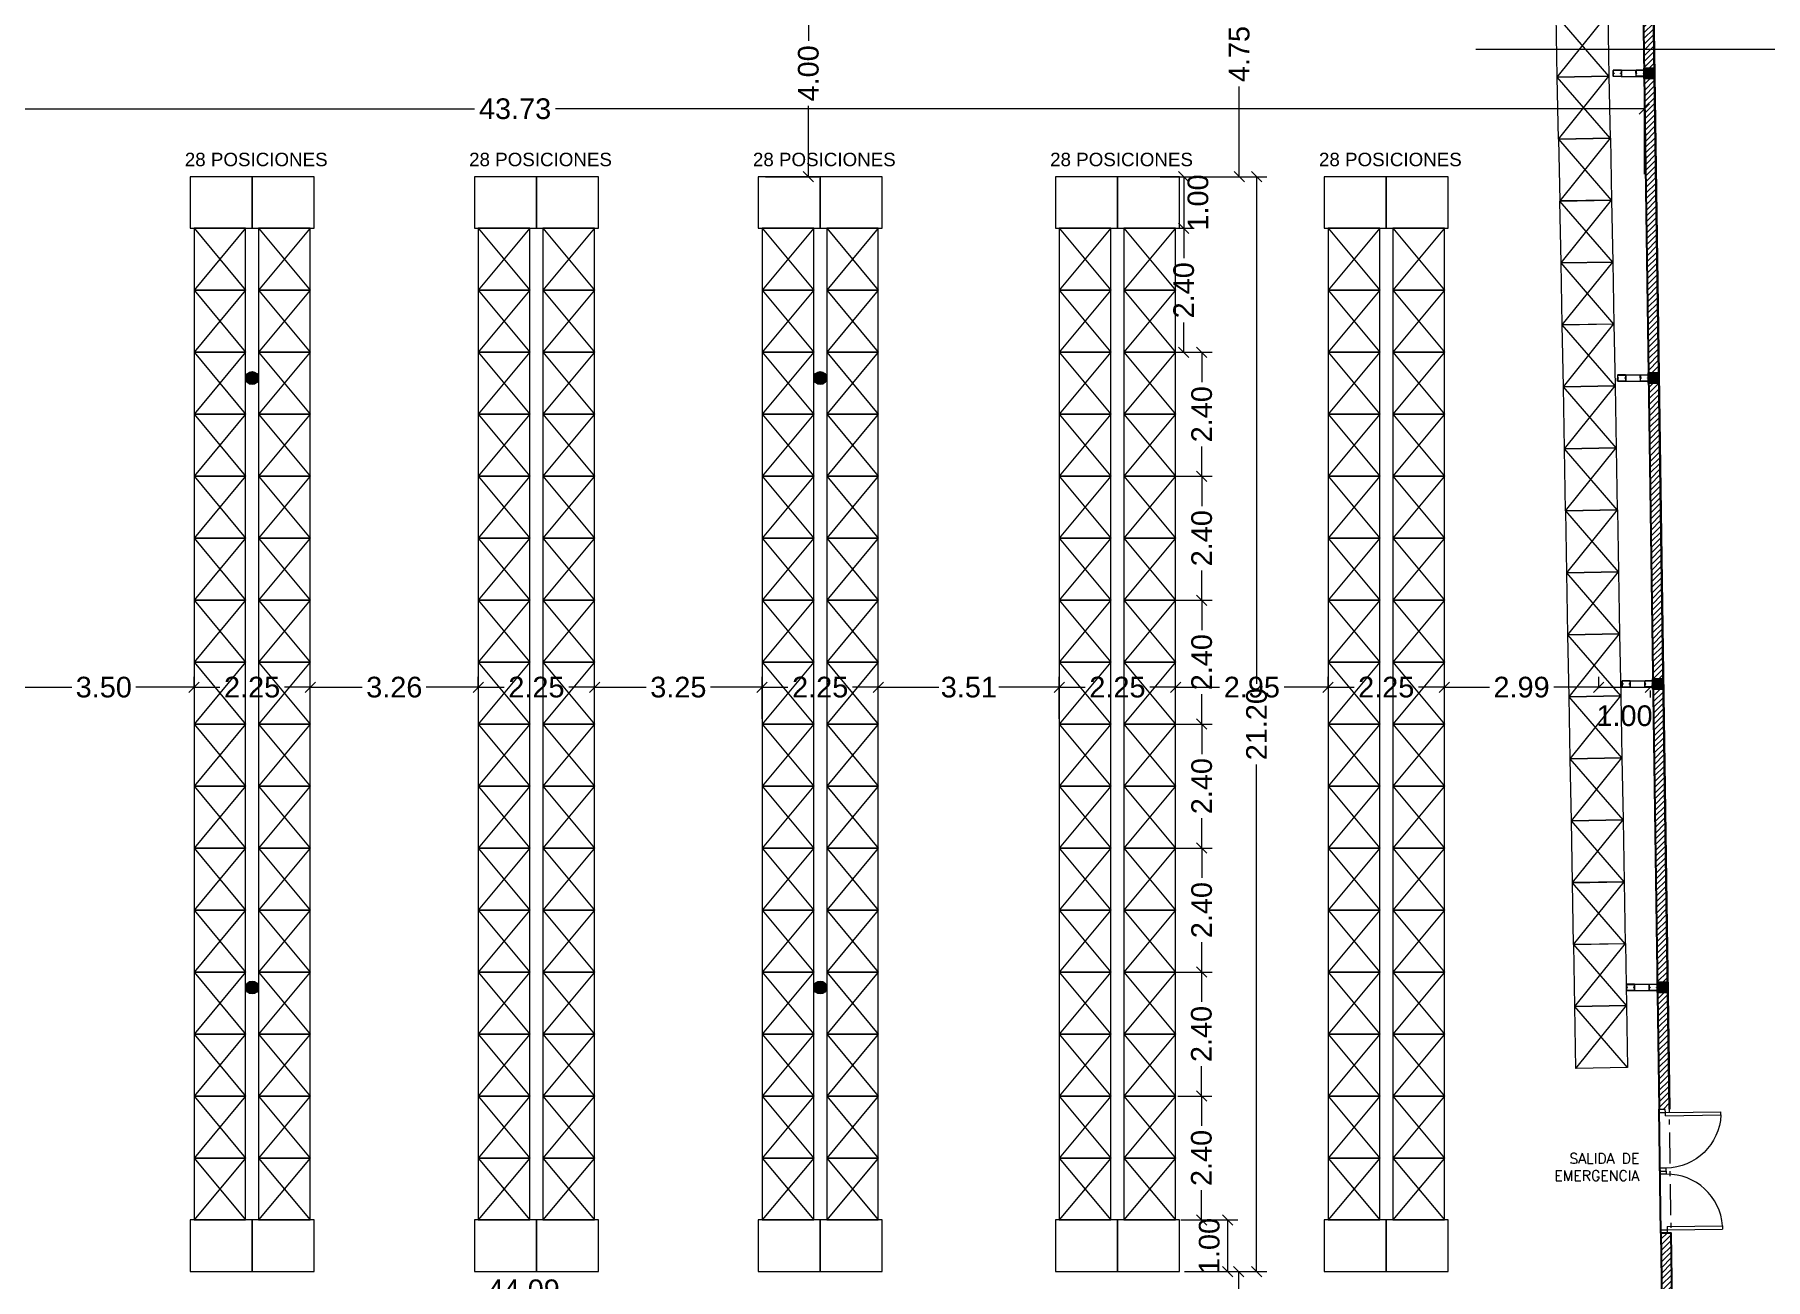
# Model space of a CAD drawing. Header units: inches. Extents: x 2 to 182, y -26 to 193.
# Drawn here: x 125.89 to 159.4, y 64.61 to 88.71 of the extents above; entities that cross this region are included whole.
import ezdxf

# ---------------------------------------------------------------- set-up
doc = ezdxf.new("R2010")
doc.units = ezdxf.units.IN
doc.header["$MEASUREMENT"] = 0
doc.linetypes.add('ACAD_ISO10W100', pattern=[18, 12, -3, 0, -3])
doc.linetypes.add('HIDDEN2', pattern=[4.7625, 3.175, -1.5875])
for name, color, linetype, lineweight in [('01 eje', 30, 'ACAD_ISO10W100', 9), ('ARQ-CARPINTERIAS', 4, 'Continuous', 9), ('Est-Acero', 4, 'Continuous', 13), ('Est-muro', 7, 'Continuous', 0), ('L COTAS', 1, 'Continuous', 9), ('L EQUIP', 6, 'Continuous', 9), ('L PROYEC', 4, 'HIDDEN2', 9), ('LAVADO MU', 10, 'Continuous', 5)]:
    doc.layers.add(name, color=color, linetype=linetype, lineweight=lineweight)
for name, color, linetype in [('01-COTAS ESTRUCTURA', 9, 'Continuous'), ('ARQ-TXTS LOCAL', 3, 'Continuous'), ('l muro', 5, 'Continuous'), ('l olumnas', 140, 'Continuous'), ('smr acero', 170, 'Continuous')]:
    doc.layers.add(name, color=color, linetype=linetype)
doc.styles.add('2mm para 1.100', font='ARIAL.TTF')
doc.styles.add('RomanS', font='romans.shx')
doc.styles.get("Standard").update_dxf_attribs({"font": 'ARIAL.TTF'})
doc.dimstyles.new('cotas 1.100', dxfattribs={"dimscale": 2, "dimtxt": 0.2, "dimasz": 0.1, "dimexe": 0.1, "dimexo": 0.05, "dimgap": 0.05, "dimtad": 0, "dimzin": 0, "dimdsep": 46, "dimtxsty": '2mm para 1.100', "dimblk": 'OBLIQUE', "dimcen": 0.09, "dimclrd": 256, "dimclre": 256, "dimclrt": 256, "dimaunit": 1, "dimadec": 3, "dimazin": 0, "dimtfac": 1, "dimtofl": 0, "dimtmove": 2, "dimatfit": 3, "dimfxl": 0, "dimtolj": 1, "dimtzin": 0, "dimlwd": -1, "dimlwe": -1, "dimarcsym": 0})

# ---------------------------------------------------------------- blocks, each defined once
blk = doc.blocks.new('terreno1')
at = {"layer": '01 eje', "ltscale": 0.05}
blk.add_line((2904.08, 736.346), (2902.361, 855.185), dxfattribs=at)
blk = doc.blocks.new('_Oblique')
at = {"color": 0, "linetype": 'ByBlock', "lineweight": -2}
blk.add_line((-0.5, -0.5), (0.5, 0.5), dxfattribs=at)
blk = doc.blocks.new('*D228')
at = {"layer": 'Defpoints', "color": 0}
for p in [(147.505, 84.964), (147.505, 82.564), (148.138, 82.564)]:
    blk.add_point(p, dxfattribs=at)
at = {"layer": 'L COTAS'}
for p, q in [((147.605, 84.964), (148.338, 84.964)), ((148.138, 84.964), (148.138, 84.386)), ((148.138, 82.564), (148.138, 83.142)), ((147.605, 82.564), (148.338, 82.564))]:
    blk.add_line(p, q, dxfattribs=at)
at = {"layer": 'L COTAS', "xscale": 0.2, "yscale": 0.2, "zscale": 0.2}
for p, rotation in [((148.138, 84.964), 90), ((148.138, 82.564), 270)]:
    blk.add_blockref('_Oblique', p, dxfattribs=dict(at, rotation=rotation))
at = {"layer": 'L COTAS', "insert": (148.138, 83.764), "char_height": 0.4, "attachment_point": 5, "rotation": 90, "style": '2mm para 1.100'}
blk.add_mtext('\\A1;2.40', dxfattribs=at)
blk = doc.blocks.new('*D229')
at = {"layer": 'Defpoints', "color": 0}
for p in [(147.853, 82.564), (147.853, 80.164), (148.486, 80.164)]:
    blk.add_point(p, dxfattribs=at)
at = {"layer": 'L COTAS'}
for p, q in [((147.953, 82.564), (148.686, 82.564)), ((148.486, 82.564), (148.486, 81.986)), ((148.486, 80.164), (148.486, 80.742)), ((147.953, 80.164), (148.686, 80.164))]:
    blk.add_line(p, q, dxfattribs=at)
at = {"layer": 'L COTAS', "xscale": 0.2, "yscale": 0.2, "zscale": 0.2}
for p, rotation in [((148.486, 82.564), 90), ((148.486, 80.164), 270)]:
    blk.add_blockref('_Oblique', p, dxfattribs=dict(at, rotation=rotation))
at = {"layer": 'L COTAS', "insert": (148.486, 81.364), "char_height": 0.4, "attachment_point": 5, "rotation": 90, "style": '2mm para 1.100'}
blk.add_mtext('\\A1;2.40', dxfattribs=at)
blk = doc.blocks.new('*D230')
at = {"layer": 'Defpoints', "color": 0}
for p in [(147.853, 80.164), (147.853, 77.764), (148.486, 77.764)]:
    blk.add_point(p, dxfattribs=at)
at = {"layer": 'L COTAS'}
for p, q in [((147.953, 80.164), (148.686, 80.164)), ((148.486, 80.164), (148.486, 79.586)), ((148.486, 77.764), (148.486, 78.342)), ((147.953, 77.764), (148.686, 77.764))]:
    blk.add_line(p, q, dxfattribs=at)
at = {"layer": 'L COTAS', "xscale": 0.2, "yscale": 0.2, "zscale": 0.2}
for p, rotation in [((148.486, 80.164), 90), ((148.486, 77.764), 270)]:
    blk.add_blockref('_Oblique', p, dxfattribs=dict(at, rotation=rotation))
at = {"layer": 'L COTAS', "insert": (148.486, 78.964), "char_height": 0.4, "attachment_point": 5, "rotation": 90, "style": '2mm para 1.100'}
blk.add_mtext('\\A1;2.40', dxfattribs=at)
blk = doc.blocks.new('*D231')
at = {"layer": 'Defpoints', "color": 0}
for p in [(147.853, 77.764), (147.853, 75.364), (148.486, 75.364)]:
    blk.add_point(p, dxfattribs=at)
at = {"layer": 'L COTAS'}
for p, q in [((147.953, 77.764), (148.686, 77.764)), ((148.486, 77.764), (148.486, 77.186)), ((148.486, 75.364), (148.486, 75.942)), ((147.953, 75.364), (148.686, 75.364))]:
    blk.add_line(p, q, dxfattribs=at)
at = {"layer": 'L COTAS', "xscale": 0.2, "yscale": 0.2, "zscale": 0.2}
for p, rotation in [((148.486, 77.764), 90), ((148.486, 75.364), 270)]:
    blk.add_blockref('_Oblique', p, dxfattribs=dict(at, rotation=rotation))
at = {"layer": 'L COTAS', "insert": (148.486, 76.564), "char_height": 0.4, "attachment_point": 5, "rotation": 90, "style": '2mm para 1.100'}
blk.add_mtext('\\A1;2.40', dxfattribs=at)
blk = doc.blocks.new('*D232')
at = {"layer": 'Defpoints', "color": 0}
for p in [(147.853, 75.364), (147.853, 72.964), (148.486, 72.964)]:
    blk.add_point(p, dxfattribs=at)
at = {"layer": 'L COTAS'}
for p, q in [((147.953, 75.364), (148.686, 75.364)), ((148.486, 75.364), (148.486, 74.786)), ((148.486, 72.964), (148.486, 73.542)), ((147.953, 72.964), (148.686, 72.964))]:
    blk.add_line(p, q, dxfattribs=at)
at = {"layer": 'L COTAS', "xscale": 0.2, "yscale": 0.2, "zscale": 0.2}
for p, rotation in [((148.486, 75.364), 90), ((148.486, 72.964), 270)]:
    blk.add_blockref('_Oblique', p, dxfattribs=dict(at, rotation=rotation))
at = {"layer": 'L COTAS', "insert": (148.486, 74.164), "char_height": 0.4, "attachment_point": 5, "rotation": 90, "style": '2mm para 1.100'}
blk.add_mtext('\\A1;2.40', dxfattribs=at)
blk = doc.blocks.new('*D233')
at = {"layer": 'Defpoints', "color": 0}
for p in [(147.853, 72.964), (147.853, 70.564), (148.486, 70.564)]:
    blk.add_point(p, dxfattribs=at)
at = {"layer": 'L COTAS'}
for p, q in [((147.953, 72.964), (148.686, 72.964)), ((148.486, 72.964), (148.486, 72.386)), ((148.486, 70.564), (148.486, 71.142)), ((147.953, 70.564), (148.686, 70.564))]:
    blk.add_line(p, q, dxfattribs=at)
at = {"layer": 'L COTAS', "xscale": 0.2, "yscale": 0.2, "zscale": 0.2}
for p, rotation in [((148.486, 72.964), 90), ((148.486, 70.564), 270)]:
    blk.add_blockref('_Oblique', p, dxfattribs=dict(at, rotation=rotation))
at = {"layer": 'L COTAS', "insert": (148.486, 71.764), "char_height": 0.4, "attachment_point": 5, "rotation": 90, "style": '2mm para 1.100'}
blk.add_mtext('\\A1;2.40', dxfattribs=at)
blk = doc.blocks.new('rack bajo')
for p, q in [((0, 1.2), (1, 0)), ((1, 1.2), (0, 0))]:
    blk.add_line(p, q)
blk.add_lwpolyline([(0, 0), (1, 0), (1, 1.2), (0, 1.2)], close=True)
blk = doc.blocks.new('*D241')
at = {"layer": 'Defpoints', "color": 0}
for p in [(139.796, 89.964), (139.936, 85.964), (140.87, 85.964)]:
    blk.add_point(p, dxfattribs=at)
at = {"layer": 'L COTAS'}
for p, q in [((139.896, 89.964), (141.07, 89.964)), ((140.87, 89.964), (140.87, 88.591)), ((140.87, 85.964), (140.87, 87.337)), ((140.036, 85.964), (141.07, 85.964))]:
    blk.add_line(p, q, dxfattribs=at)
at = {"layer": 'L COTAS', "xscale": 0.2, "yscale": 0.2, "zscale": 0.2}
for p, rotation in [((140.87, 89.964), 90), ((140.87, 85.964), 270)]:
    blk.add_blockref('_Oblique', p, dxfattribs=dict(at, rotation=rotation))
at = {"layer": 'L COTAS', "insert": (140.87, 87.964), "char_height": 0.4, "attachment_point": 5, "rotation": 90, "style": '2mm para 1.100'}
blk.add_mtext('\\A1;4.00', dxfattribs=at)
blk = doc.blocks.new('*D242')
at = {"layer": 'Defpoints', "color": 0}
for p in [(147.929, 85.964), (148.987, 64.764), (149.548, 64.764)]:
    blk.add_point(p, dxfattribs=at)
at = {"layer": 'L COTAS'}
for p, q in [((148.029, 85.964), (149.748, 85.964)), ((149.548, 85.964), (149.548, 76.142)), ((149.548, 64.764), (149.548, 74.586)), ((149.087, 64.764), (149.748, 64.764))]:
    blk.add_line(p, q, dxfattribs=at)
at = {"layer": 'L COTAS', "xscale": 0.2, "yscale": 0.2, "zscale": 0.2}
for p, rotation in [((149.548, 85.964), 90), ((149.548, 64.764), 270)]:
    blk.add_blockref('_Oblique', p, dxfattribs=dict(at, rotation=rotation))
at = {"layer": 'L COTAS', "insert": (149.548, 75.364), "char_height": 0.4, "attachment_point": 5, "rotation": 90, "style": '2mm para 1.100'}
blk.add_mtext('\\A1;21.20', dxfattribs=at)
blk = doc.blocks.new('*D243')
at = {"layer": 'Defpoints', "color": 0}
for p in [(147.505, 84.964), (147.505, 82.564), (148.138, 82.564)]:
    blk.add_point(p, dxfattribs=at)
at = {"layer": 'L COTAS'}
for p, q in [((147.605, 84.964), (148.338, 84.964)), ((148.138, 84.964), (148.138, 84.386)), ((148.138, 82.564), (148.138, 83.142)), ((147.605, 82.564), (148.338, 82.564))]:
    blk.add_line(p, q, dxfattribs=at)
at = {"layer": 'L COTAS', "xscale": 0.2, "yscale": 0.2, "zscale": 0.2}
for p, rotation in [((148.138, 84.964), 90), ((148.138, 82.564), 270)]:
    blk.add_blockref('_Oblique', p, dxfattribs=dict(at, rotation=rotation))
at = {"layer": 'L COTAS', "insert": (148.138, 83.764), "char_height": 0.4, "attachment_point": 5, "rotation": 90, "style": '2mm para 1.100'}
blk.add_mtext('\\A1;2.40', dxfattribs=at)
blk = doc.blocks.new('*D244')
at = {"layer": 'Defpoints', "color": 0}
for p in [(147.853, 82.564), (147.853, 80.164), (148.486, 80.164)]:
    blk.add_point(p, dxfattribs=at)
at = {"layer": 'L COTAS'}
for p, q in [((147.953, 82.564), (148.686, 82.564)), ((148.486, 82.564), (148.486, 81.986)), ((148.486, 80.164), (148.486, 80.742)), ((147.953, 80.164), (148.686, 80.164))]:
    blk.add_line(p, q, dxfattribs=at)
at = {"layer": 'L COTAS', "xscale": 0.2, "yscale": 0.2, "zscale": 0.2}
for p, rotation in [((148.486, 82.564), 90), ((148.486, 80.164), 270)]:
    blk.add_blockref('_Oblique', p, dxfattribs=dict(at, rotation=rotation))
at = {"layer": 'L COTAS', "insert": (148.486, 81.364), "char_height": 0.4, "attachment_point": 5, "rotation": 90, "style": '2mm para 1.100'}
blk.add_mtext('\\A1;2.40', dxfattribs=at)
blk = doc.blocks.new('*D245')
at = {"layer": 'Defpoints', "color": 0}
for p in [(147.853, 80.164), (147.853, 77.764), (148.486, 77.764)]:
    blk.add_point(p, dxfattribs=at)
at = {"layer": 'L COTAS'}
for p, q in [((147.953, 80.164), (148.686, 80.164)), ((148.486, 80.164), (148.486, 79.586)), ((148.486, 77.764), (148.486, 78.342)), ((147.953, 77.764), (148.686, 77.764))]:
    blk.add_line(p, q, dxfattribs=at)
at = {"layer": 'L COTAS', "xscale": 0.2, "yscale": 0.2, "zscale": 0.2}
for p, rotation in [((148.486, 80.164), 90), ((148.486, 77.764), 270)]:
    blk.add_blockref('_Oblique', p, dxfattribs=dict(at, rotation=rotation))
at = {"layer": 'L COTAS', "insert": (148.486, 78.964), "char_height": 0.4, "attachment_point": 5, "rotation": 90, "style": '2mm para 1.100'}
blk.add_mtext('\\A1;2.40', dxfattribs=at)
blk = doc.blocks.new('*D246')
at = {"layer": 'Defpoints', "color": 0}
for p in [(147.853, 77.764), (147.853, 75.364), (148.486, 75.364)]:
    blk.add_point(p, dxfattribs=at)
at = {"layer": 'L COTAS'}
for p, q in [((147.953, 77.764), (148.686, 77.764)), ((148.486, 77.764), (148.486, 77.186)), ((148.486, 75.364), (148.486, 75.942)), ((147.953, 75.364), (148.686, 75.364))]:
    blk.add_line(p, q, dxfattribs=at)
at = {"layer": 'L COTAS', "xscale": 0.2, "yscale": 0.2, "zscale": 0.2}
for p, rotation in [((148.486, 77.764), 90), ((148.486, 75.364), 270)]:
    blk.add_blockref('_Oblique', p, dxfattribs=dict(at, rotation=rotation))
at = {"layer": 'L COTAS', "insert": (148.486, 76.564), "char_height": 0.4, "attachment_point": 5, "rotation": 90, "style": '2mm para 1.100'}
blk.add_mtext('\\A1;2.40', dxfattribs=at)
blk = doc.blocks.new('*D247')
at = {"layer": 'Defpoints', "color": 0}
for p in [(147.853, 75.364), (147.853, 72.964), (148.486, 72.964)]:
    blk.add_point(p, dxfattribs=at)
at = {"layer": 'L COTAS'}
for p, q in [((147.953, 75.364), (148.686, 75.364)), ((148.486, 75.364), (148.486, 74.786)), ((148.486, 72.964), (148.486, 73.542)), ((147.953, 72.964), (148.686, 72.964))]:
    blk.add_line(p, q, dxfattribs=at)
at = {"layer": 'L COTAS', "xscale": 0.2, "yscale": 0.2, "zscale": 0.2}
for p, rotation in [((148.486, 75.364), 90), ((148.486, 72.964), 270)]:
    blk.add_blockref('_Oblique', p, dxfattribs=dict(at, rotation=rotation))
at = {"layer": 'L COTAS', "insert": (148.486, 74.164), "char_height": 0.4, "attachment_point": 5, "rotation": 90, "style": '2mm para 1.100'}
blk.add_mtext('\\A1;2.40', dxfattribs=at)
blk = doc.blocks.new('*D248')
at = {"layer": 'Defpoints', "color": 0}
for p in [(147.853, 72.964), (147.853, 70.564), (148.486, 70.564)]:
    blk.add_point(p, dxfattribs=at)
at = {"layer": 'L COTAS'}
for p, q in [((147.953, 72.964), (148.686, 72.964)), ((148.486, 72.964), (148.486, 72.386)), ((148.486, 70.564), (148.486, 71.142)), ((147.953, 70.564), (148.686, 70.564))]:
    blk.add_line(p, q, dxfattribs=at)
at = {"layer": 'L COTAS', "xscale": 0.2, "yscale": 0.2, "zscale": 0.2}
for p, rotation in [((148.486, 72.964), 90), ((148.486, 70.564), 270)]:
    blk.add_blockref('_Oblique', p, dxfattribs=dict(at, rotation=rotation))
at = {"layer": 'L COTAS', "insert": (148.486, 71.764), "char_height": 0.4, "attachment_point": 5, "rotation": 90, "style": '2mm para 1.100'}
blk.add_mtext('\\A1;2.40', dxfattribs=at)
blk = doc.blocks.new('*D251')
at = {"layer": 'Defpoints', "color": 0}
for p in [(147.58, 85.964), (147.58, 84.964), (148.138, 84.964)]:
    blk.add_point(p, dxfattribs=at)
at = {"layer": 'L COTAS'}
for p, q in [((147.68, 85.964), (148.338, 85.964)), ((148.138, 85.964), (148.138, 84.964)), ((147.68, 84.964), (148.338, 84.964))]:
    blk.add_line(p, q, dxfattribs=at)
at = {"layer": 'L COTAS', "xscale": 0.2, "yscale": 0.2, "zscale": 0.2}
for p, rotation in [((148.138, 85.964), 90), ((148.138, 84.964), 270)]:
    blk.add_blockref('_Oblique', p, dxfattribs=dict(at, rotation=rotation))
at = {"layer": 'L COTAS', "insert": (148.414, 85.464), "char_height": 0.4, "attachment_point": 5, "rotation": 90, "style": '2mm para 1.100'}
blk.add_mtext('\\A1;1.00', dxfattribs=at)
blk = doc.blocks.new('*D252')
at = {"layer": 'Defpoints', "color": 0}
for p in [(147.924, 68.164), (147.978, 65.764), (148.482, 65.764)]:
    blk.add_point(p, dxfattribs=at)
at = {"layer": 'L COTAS'}
for p, q in [((148.024, 68.164), (148.682, 68.164)), ((148.482, 68.164), (148.482, 67.588)), ((148.482, 65.764), (148.482, 66.343)), ((148.078, 65.764), (148.682, 65.764))]:
    blk.add_line(p, q, dxfattribs=at)
at = {"layer": 'L COTAS', "xscale": 0.2, "yscale": 0.2, "zscale": 0.2}
for p, rotation in [((148.482, 68.164), 90), ((148.482, 65.764), 270)]:
    blk.add_blockref('_Oblique', p, dxfattribs=dict(at, rotation=rotation))
at = {"layer": 'L COTAS', "insert": (148.48, 66.965), "char_height": 0.4, "attachment_point": 5, "rotation": 90, "style": '2mm para 1.100'}
blk.add_mtext('\\A1;2.40', dxfattribs=at)
blk = doc.blocks.new('*D258')
at = {"layer": 'Defpoints', "color": 0}
for p in [(157.057, 87.277), (113.323, 85.914), (157.057, 85.914)]:
    blk.add_point(p, dxfattribs=at)
at = {"layer": 'L COTAS'}
for p, q in [((113.323, 86.014), (113.323, 87.477)), ((157.057, 86.014), (157.057, 87.477)), ((113.323, 87.277), (134.407, 87.277)), ((157.057, 87.277), (135.973, 87.277))]:
    blk.add_line(p, q, dxfattribs=at)
at = {"layer": 'L COTAS', "xscale": 0.2, "yscale": 0.2, "zscale": 0.2, "rotation": 180}
blk.add_blockref('_Oblique', (113.323, 87.277), dxfattribs=at)
at = {"layer": 'L COTAS', "xscale": 0.2, "yscale": 0.2, "zscale": 0.2}
blk.add_blockref('_Oblique', (157.057, 87.277), dxfattribs=at)
at = {"layer": 'L COTAS', "insert": (135.19, 87.277), "char_height": 0.4, "attachment_point": 5, "style": '2mm para 1.100'}
blk.add_mtext('\\A1;43.73', dxfattribs=at)
blk = doc.blocks.new('*D267')
at = {"layer": 'Defpoints', "color": 0}
for p in [(113.323, 87.862), (157.057, 87.277), (157.057, 85.914)]:
    blk.add_point(p, dxfattribs=at)
at = {"layer": 'L COTAS'}
for p, q in [((113.323, 87.762), (113.323, 87.077)), ((157.057, 86.014), (157.057, 87.477)), ((113.323, 87.277), (134.407, 87.277)), ((157.057, 87.277), (135.973, 87.277))]:
    blk.add_line(p, q, dxfattribs=at)
at = {"layer": 'L COTAS', "xscale": 0.2, "yscale": 0.2, "zscale": 0.2, "rotation": 180}
blk.add_blockref('_Oblique', (113.323, 87.277), dxfattribs=at)
at = {"layer": 'L COTAS', "xscale": 0.2, "yscale": 0.2, "zscale": 0.2}
blk.add_blockref('_Oblique', (157.057, 87.277), dxfattribs=at)
at = {"layer": 'L COTAS', "insert": (135.19, 87.277), "char_height": 0.4, "attachment_point": 5, "style": '2mm para 1.100'}
blk.add_mtext('\\A1;43.73', dxfattribs=at)
blk = doc.blocks.new('*D269')
at = {"layer": 'Defpoints', "color": 0}
for p in [(148.053, 65.764), (148.053, 64.764), (148.987, 64.764)]:
    blk.add_point(p, dxfattribs=at)
at = {"layer": 'L COTAS'}
for p, q in [((148.153, 65.764), (149.187, 65.764)), ((148.987, 65.764), (148.987, 64.764)), ((148.153, 64.764), (149.187, 64.764))]:
    blk.add_line(p, q, dxfattribs=at)
at = {"layer": 'L COTAS', "xscale": 0.2, "yscale": 0.2, "zscale": 0.2}
for p, rotation in [((148.987, 65.764), 90), ((148.987, 64.764), 270)]:
    blk.add_blockref('_Oblique', p, dxfattribs=dict(at, rotation=rotation))
at = {"layer": 'L COTAS', "insert": (148.632, 65.26), "char_height": 0.4, "attachment_point": 5, "rotation": 90, "style": '2mm para 1.100'}
blk.add_mtext('\\A1;1.00', dxfattribs=at)
blk = doc.blocks.new('*D286')
at = {"layer": 'Defpoints', "color": 0}
for p in [(157.401, 64.41), (113.313, 63.796), (157.401, 63.796)]:
    blk.add_point(p, dxfattribs=at)
at = {"layer": 'L COTAS'}
for p, q in [((113.313, 63.896), (113.313, 64.61)), ((113.313, 64.41), (134.573, 64.41)), ((157.401, 64.41), (136.14, 64.41)), ((157.401, 63.896), (157.401, 64.61))]:
    blk.add_line(p, q, dxfattribs=at)
at = {"layer": 'L COTAS', "xscale": 0.2, "yscale": 0.2, "zscale": 0.2, "rotation": 180}
blk.add_blockref('_Oblique', (113.313, 64.41), dxfattribs=at)
at = {"layer": 'L COTAS', "xscale": 0.2, "yscale": 0.2, "zscale": 0.2}
blk.add_blockref('_Oblique', (157.401, 64.41), dxfattribs=at)
at = {"layer": 'L COTAS', "insert": (135.357, 64.41), "char_height": 0.4, "attachment_point": 5, "style": '2mm para 1.100'}
blk.add_mtext('\\A1;44.09', dxfattribs=at)
blk = doc.blocks.new('SE-PM01$0$P3')
for p, q in [((7, 19.56), (6.1, 19.56)), ((6.1, 19.509), (6.1, 19.56)), ((7, 19.509), (7, 19.56))]:
    blk.add_line(p, q)
at = {"ltscale": 200}
blk.add_line((7, 19.509), (6.1, 19.509), dxfattribs=at)
for points in [[(7.1, 19.61), (7.1, 19.56), (7, 19.56), (7, 19.61)], [(7.1, 18.66), (7.1, 18.61), (7, 18.61), (7, 18.66)]]:
    blk.add_lwpolyline(points, close=True, dxfattribs=at)
blk.add_arc((7, 19.56), 0.9, 183.2763, 270, dxfattribs=at)
blk = doc.blocks.new('rack')
at = {"linetype": 'ByBlock', "ltscale": 0.01}
for p, q in [((0, 1.2), (1, 0)), ((1, 1.2), (0, 0))]:
    blk.add_line(p, q, dxfattribs=at)
blk.add_lwpolyline([(0, 0), (1, 0), (1, 1.2), (0, 1.2)], close=True, dxfattribs=at)
blk = doc.blocks.new('02')
at = {"layer": 'L EQUIP'}
for points in [[(3379.339, 790.694), (3379.339, 789.694), (3380.539, 789.694), (3380.539, 790.694), (3379.339, 790.694)], [(3380.539, 790.694), (3380.539, 789.694), (3381.739, 789.694), (3381.739, 790.694), (3380.539, 790.694)], [(3379.339, 770.494), (3379.339, 769.494), (3380.539, 769.494), (3380.539, 770.494), (3379.339, 770.494)], [(3380.539, 770.494), (3380.539, 769.494), (3381.739, 769.494), (3381.739, 770.494), (3380.539, 770.494)]]:
    blk.add_lwpolyline(points, dxfattribs=at)
at = {"layer": 'L EQUIP', "linetype": 'ByBlock', "ltscale": 0.01}
for p in [(3379.414, 788.494), (3379.414, 788.494), (3380.664, 788.494), (3379.414, 787.294), (3379.414, 787.294), (3380.664, 787.294), (3380.664, 787.294), (3379.414, 786.094), (3379.414, 786.094), (3380.664, 786.094), (3380.664, 786.094), (3379.414, 784.894), (3379.414, 784.894), (3380.664, 784.894), (3380.664, 784.894), (3379.414, 783.694), (3379.414, 783.694), (3380.664, 783.694), (3380.664, 783.694), (3379.414, 782.494), (3379.414, 782.494), (3380.664, 782.494), (3380.664, 782.494), (3379.414, 781.294), (3379.414, 781.294), (3380.664, 781.294), (3380.664, 781.294), (3379.414, 780.094), (3379.414, 780.094), (3380.664, 780.094), (3380.664, 780.094), (3379.414, 778.894), (3379.414, 778.894), (3380.664, 778.894), (3380.664, 778.894), (3379.414, 777.694), (3379.414, 777.694), (3380.664, 777.694), (3380.664, 777.694), (3379.414, 776.494), (3379.414, 776.494), (3380.664, 776.494), (3380.664, 776.494), (3379.414, 775.294), (3379.414, 775.294), (3380.664, 775.294), (3380.664, 775.294), (3379.414, 774.094), (3379.414, 774.094), (3380.664, 774.094), (3380.664, 774.094), (3379.414, 772.894), (3379.414, 772.894), (3380.664, 772.894), (3380.664, 772.894), (3379.414, 771.694), (3379.414, 771.694), (3380.664, 771.694), (3380.664, 771.694), (3379.414, 770.494), (3379.414, 770.494), (3380.664, 770.494), (3380.664, 770.494)]:
    blk.add_blockref('rack', p, dxfattribs=at)
at = {"layer": 'L EQUIP', "linetype": 'ByBlock', "ltscale": 0.01, "insert": (3379.236, 791.157), "char_height": 0.26, "width": 4.44912, "attachment_point": 1}
blk.add_mtext('28 POSICIONES', dxfattribs=at)
blk = doc.blocks.new('*D330')
at = {"layer": 'Defpoints', "color": 0}
for p in [(147.924, 70.564), (147.978, 68.164), (148.482, 68.164)]:
    blk.add_point(p, dxfattribs=at)
at = {"layer": 'L COTAS'}
for p, q in [((148.024, 70.564), (148.682, 70.564)), ((148.482, 70.564), (148.482, 69.988)), ((148.482, 68.164), (148.482, 68.743)), ((148.078, 68.164), (148.682, 68.164))]:
    blk.add_line(p, q, dxfattribs=at)
at = {"layer": 'L COTAS', "xscale": 0.2, "yscale": 0.2, "zscale": 0.2}
for p, rotation in [((148.482, 70.564), 90), ((148.482, 68.164), 270)]:
    blk.add_blockref('_Oblique', p, dxfattribs=dict(at, rotation=rotation))
at = {"layer": 'L COTAS', "insert": (148.48, 69.365), "char_height": 0.4, "attachment_point": 5, "rotation": 90, "style": '2mm para 1.100'}
blk.add_mtext('\\A1;2.40', dxfattribs=at)
blk = doc.blocks.new('*D446')
at = {"layer": 'Defpoints', "color": 0}
for p in [(149.2, 90.712), (149.212, 90.712), (149.2, 85.964)]:
    blk.add_point(p, dxfattribs=at)
at = {"layer": 'L COTAS'}
for p, q in [((149.212, 90.712), (149.212, 88.967)), ((149.3, 90.712), (149.412, 90.712)), ((149.212, 85.964), (149.212, 87.709)), ((149.3, 85.964), (149.412, 85.964))]:
    blk.add_line(p, q, dxfattribs=at)
at = {"layer": 'L COTAS', "xscale": 0.2, "yscale": 0.2, "zscale": 0.2}
for p, rotation in [((149.212, 90.712), 90), ((149.212, 85.964), 270)]:
    blk.add_blockref('_Oblique', p, dxfattribs=dict(at, rotation=rotation))
at = {"layer": 'L COTAS', "insert": (149.212, 88.338), "char_height": 0.4, "attachment_point": 5, "rotation": 90, "style": '2mm para 1.100'}
blk.add_mtext('\\A1;4.75', dxfattribs=at)
blk = doc.blocks.new('*D331')
at = {"layer": 'Defpoints', "color": 0}
for p in [(149.2, 64.764), (149.2, 61.014), (149.2, 61.014)]:
    blk.add_point(p, dxfattribs=at)
at = {"layer": 'L COTAS'}
for p, q in [((149.2, 64.764), (149.2, 63.51)), ((149.3, 64.764), (149.4, 64.764)), ((149.2, 61.014), (149.2, 62.268)), ((149.1, 61.014), (149, 61.014))]:
    blk.add_line(p, q, dxfattribs=at)
at = {"layer": 'L COTAS', "xscale": 0.2, "yscale": 0.2, "zscale": 0.2}
for p, rotation in [((149.2, 64.764), 90), ((149.2, 61.014), 270)]:
    blk.add_blockref('_Oblique', p, dxfattribs=dict(at, rotation=rotation))
at = {"layer": 'L COTAS', "insert": (149.2, 62.889), "char_height": 0.4, "attachment_point": 5, "rotation": 90, "style": '2mm para 1.100'}
blk.add_mtext('\\A1;3.75', dxfattribs=at)
blk = doc.blocks.new('*D448')
at = {"layer": 'Defpoints', "color": 0}
for p in [(125.478, 76.079), (128.973, 76.079), (128.973, 75.964)]:
    blk.add_point(p, dxfattribs=at)
at = {"layer": 'L COTAS'}
for p, q in [((125.478, 76.179), (125.478, 76.279)), ((125.478, 76.079), (126.607, 76.079)), ((128.973, 76.079), (127.845, 76.079)), ((128.973, 76.064), (128.973, 76.279))]:
    blk.add_line(p, q, dxfattribs=at)
at = {"layer": 'L COTAS', "xscale": 0.2, "yscale": 0.2, "zscale": 0.2, "rotation": 180}
blk.add_blockref('_Oblique', (125.478, 76.079), dxfattribs=at)
at = {"layer": 'L COTAS', "xscale": 0.2, "yscale": 0.2, "zscale": 0.2}
blk.add_blockref('_Oblique', (128.973, 76.079), dxfattribs=at)
at = {"layer": 'L COTAS', "insert": (127.226, 76.079), "char_height": 0.4, "attachment_point": 5, "style": '2mm para 1.100'}
blk.add_mtext('\\A1;3.50', dxfattribs=at)
blk = doc.blocks.new('*D449')
at = {"layer": 'Defpoints', "color": 0}
for p in [(131.223, 76.079), (128.973, 75.964), (131.223, 75.964)]:
    blk.add_point(p, dxfattribs=at)
at = {"layer": 'L COTAS'}
for p, q in [((128.973, 76.064), (128.973, 76.279)), ((128.973, 76.079), (129.474, 76.079)), ((131.223, 76.079), (130.723, 76.079)), ((131.223, 76.064), (131.223, 76.279))]:
    blk.add_line(p, q, dxfattribs=at)
at = {"layer": 'L COTAS', "xscale": 0.2, "yscale": 0.2, "zscale": 0.2, "rotation": 180}
blk.add_blockref('_Oblique', (128.973, 76.079), dxfattribs=at)
at = {"layer": 'L COTAS', "xscale": 0.2, "yscale": 0.2, "zscale": 0.2}
blk.add_blockref('_Oblique', (131.223, 76.079), dxfattribs=at)
at = {"layer": 'L COTAS', "insert": (130.098, 76.079), "char_height": 0.4, "attachment_point": 5, "style": '2mm para 1.100'}
blk.add_mtext('\\A1;2.25', dxfattribs=at)
blk = doc.blocks.new('*D450')
at = {"layer": 'Defpoints', "color": 0}
for p in [(134.478, 76.079), (131.223, 75.964), (134.478, 75.964)]:
    blk.add_point(p, dxfattribs=at)
at = {"layer": 'L COTAS'}
for p, q in [((131.223, 76.064), (131.223, 76.279)), ((131.223, 76.079), (132.232, 76.079)), ((134.478, 76.079), (133.47, 76.079)), ((134.478, 76.064), (134.478, 76.279))]:
    blk.add_line(p, q, dxfattribs=at)
at = {"layer": 'L COTAS', "xscale": 0.2, "yscale": 0.2, "zscale": 0.2, "rotation": 180}
blk.add_blockref('_Oblique', (131.223, 76.079), dxfattribs=at)
at = {"layer": 'L COTAS', "xscale": 0.2, "yscale": 0.2, "zscale": 0.2}
blk.add_blockref('_Oblique', (134.478, 76.079), dxfattribs=at)
at = {"layer": 'L COTAS', "insert": (132.851, 76.079), "char_height": 0.4, "attachment_point": 5, "style": '2mm para 1.100'}
blk.add_mtext('\\A1;3.26', dxfattribs=at)
blk = doc.blocks.new('*D451')
at = {"layer": 'Defpoints', "color": 0}
for p in [(136.728, 76.079), (134.478, 75.964), (136.728, 75.964)]:
    blk.add_point(p, dxfattribs=at)
at = {"layer": 'L COTAS'}
for p, q in [((134.478, 76.064), (134.478, 76.279)), ((134.478, 76.079), (134.979, 76.079)), ((136.728, 76.079), (136.228, 76.079)), ((136.728, 76.064), (136.728, 76.279))]:
    blk.add_line(p, q, dxfattribs=at)
at = {"layer": 'L COTAS', "xscale": 0.2, "yscale": 0.2, "zscale": 0.2, "rotation": 180}
blk.add_blockref('_Oblique', (134.478, 76.079), dxfattribs=at)
at = {"layer": 'L COTAS', "xscale": 0.2, "yscale": 0.2, "zscale": 0.2}
blk.add_blockref('_Oblique', (136.728, 76.079), dxfattribs=at)
at = {"layer": 'L COTAS', "insert": (135.603, 76.079), "char_height": 0.4, "attachment_point": 5, "style": '2mm para 1.100'}
blk.add_mtext('\\A1;2.25', dxfattribs=at)
blk = doc.blocks.new('*D452')
at = {"layer": 'Defpoints', "color": 0}
for p in [(139.973, 76.079), (136.728, 75.964), (139.973, 75.364)]:
    blk.add_point(p, dxfattribs=at)
at = {"layer": 'L COTAS'}
for p, q in [((136.728, 76.064), (136.728, 76.279)), ((136.728, 76.079), (137.73, 76.079)), ((139.973, 76.079), (138.972, 76.079)), ((139.973, 75.464), (139.973, 76.279))]:
    blk.add_line(p, q, dxfattribs=at)
at = {"layer": 'L COTAS', "xscale": 0.2, "yscale": 0.2, "zscale": 0.2, "rotation": 180}
blk.add_blockref('_Oblique', (136.728, 76.079), dxfattribs=at)
at = {"layer": 'L COTAS', "xscale": 0.2, "yscale": 0.2, "zscale": 0.2}
blk.add_blockref('_Oblique', (139.973, 76.079), dxfattribs=at)
at = {"layer": 'L COTAS', "insert": (138.351, 76.079), "char_height": 0.4, "attachment_point": 5, "style": '2mm para 1.100'}
blk.add_mtext('\\A1;3.25', dxfattribs=at)
blk = doc.blocks.new('*D453')
at = {"layer": 'Defpoints', "color": 0}
for p in [(142.223, 76.079), (139.973, 75.364), (142.223, 75.364)]:
    blk.add_point(p, dxfattribs=at)
at = {"layer": 'L COTAS'}
for p, q in [((139.973, 75.464), (139.973, 76.279)), ((139.973, 76.079), (140.474, 76.079)), ((142.223, 76.079), (141.723, 76.079)), ((142.223, 75.464), (142.223, 76.279))]:
    blk.add_line(p, q, dxfattribs=at)
at = {"layer": 'L COTAS', "xscale": 0.2, "yscale": 0.2, "zscale": 0.2, "rotation": 180}
blk.add_blockref('_Oblique', (139.973, 76.079), dxfattribs=at)
at = {"layer": 'L COTAS', "xscale": 0.2, "yscale": 0.2, "zscale": 0.2}
blk.add_blockref('_Oblique', (142.223, 76.079), dxfattribs=at)
at = {"layer": 'L COTAS', "insert": (141.098, 76.079), "char_height": 0.4, "attachment_point": 5, "style": '2mm para 1.100'}
blk.add_mtext('\\A1;2.25', dxfattribs=at)
blk = doc.blocks.new('*D454')
at = {"layer": 'Defpoints', "color": 0}
for p in [(145.728, 76.079), (142.223, 75.364), (145.728, 75.364)]:
    blk.add_point(p, dxfattribs=at)
at = {"layer": 'L COTAS'}
for p, q in [((142.223, 75.464), (142.223, 76.279)), ((142.223, 76.079), (143.395, 76.079)), ((145.728, 76.079), (144.557, 76.079)), ((145.728, 75.464), (145.728, 76.279))]:
    blk.add_line(p, q, dxfattribs=at)
at = {"layer": 'L COTAS', "xscale": 0.2, "yscale": 0.2, "zscale": 0.2, "rotation": 180}
blk.add_blockref('_Oblique', (142.223, 76.079), dxfattribs=at)
at = {"layer": 'L COTAS', "xscale": 0.2, "yscale": 0.2, "zscale": 0.2}
blk.add_blockref('_Oblique', (145.728, 76.079), dxfattribs=at)
at = {"layer": 'L COTAS', "insert": (143.976, 76.079), "char_height": 0.4, "attachment_point": 5, "style": '2mm para 1.100'}
blk.add_mtext('\\A1;3.51', dxfattribs=at)
blk = doc.blocks.new('*D455')
at = {"layer": 'Defpoints', "color": 0}
for p in [(147.978, 76.079), (147.978, 75.964), (145.728, 75.364)]:
    blk.add_point(p, dxfattribs=at)
at = {"layer": 'L COTAS'}
for p, q in [((145.728, 75.464), (145.728, 76.279)), ((145.728, 76.079), (146.229, 76.079)), ((147.978, 76.079), (147.478, 76.079)), ((147.978, 76.064), (147.978, 76.279))]:
    blk.add_line(p, q, dxfattribs=at)
at = {"layer": 'L COTAS', "xscale": 0.2, "yscale": 0.2, "zscale": 0.2, "rotation": 180}
blk.add_blockref('_Oblique', (145.728, 76.079), dxfattribs=at)
at = {"layer": 'L COTAS', "xscale": 0.2, "yscale": 0.2, "zscale": 0.2}
blk.add_blockref('_Oblique', (147.978, 76.079), dxfattribs=at)
at = {"layer": 'L COTAS', "insert": (146.853, 76.079), "char_height": 0.4, "attachment_point": 5, "style": '2mm para 1.100'}
blk.add_mtext('\\A1;2.25', dxfattribs=at)
blk = doc.blocks.new('*D456')
at = {"layer": 'Defpoints', "color": 0}
for p in [(150.933, 76.079), (147.978, 75.964), (150.933, 75.964)]:
    blk.add_point(p, dxfattribs=at)
at = {"layer": 'L COTAS'}
for p, q in [((147.978, 76.064), (147.978, 76.279)), ((147.978, 76.079), (148.831, 76.079)), ((150.933, 76.079), (150.08, 76.079)), ((150.933, 76.064), (150.933, 76.279))]:
    blk.add_line(p, q, dxfattribs=at)
at = {"layer": 'L COTAS', "xscale": 0.2, "yscale": 0.2, "zscale": 0.2, "rotation": 180}
blk.add_blockref('_Oblique', (147.978, 76.079), dxfattribs=at)
at = {"layer": 'L COTAS', "xscale": 0.2, "yscale": 0.2, "zscale": 0.2}
blk.add_blockref('_Oblique', (150.933, 76.079), dxfattribs=at)
at = {"layer": 'L COTAS', "insert": (149.456, 76.079), "char_height": 0.4, "attachment_point": 5, "style": '2mm para 1.100'}
blk.add_mtext('\\A1;2.95', dxfattribs=at)
blk = doc.blocks.new('*D457')
at = {"layer": 'Defpoints', "color": 0}
for p in [(153.183, 76.079), (150.933, 75.964), (153.183, 75.964)]:
    blk.add_point(p, dxfattribs=at)
at = {"layer": 'L COTAS'}
for p, q in [((150.933, 76.064), (150.933, 76.279)), ((150.933, 76.079), (151.434, 76.079)), ((153.183, 76.079), (152.682, 76.079)), ((153.183, 76.064), (153.183, 76.279))]:
    blk.add_line(p, q, dxfattribs=at)
at = {"layer": 'L COTAS', "xscale": 0.2, "yscale": 0.2, "zscale": 0.2, "rotation": 180}
blk.add_blockref('_Oblique', (150.933, 76.079), dxfattribs=at)
at = {"layer": 'L COTAS', "xscale": 0.2, "yscale": 0.2, "zscale": 0.2}
blk.add_blockref('_Oblique', (153.183, 76.079), dxfattribs=at)
at = {"layer": 'L COTAS', "insert": (152.058, 76.079), "char_height": 0.4, "attachment_point": 5, "style": '2mm para 1.100'}
blk.add_mtext('\\A1;2.25', dxfattribs=at)
blk = doc.blocks.new('*D458')
at = {"layer": 'Defpoints', "color": 0}
for p in [(156.173, 76.079), (153.183, 75.964), (156.173, 75.964)]:
    blk.add_point(p, dxfattribs=at)
at = {"layer": 'L COTAS'}
for p, q in [((153.183, 76.064), (153.183, 76.279)), ((153.183, 76.079), (154.055, 76.079)), ((156.173, 76.079), (155.302, 76.079)), ((156.173, 76.064), (156.173, 76.279))]:
    blk.add_line(p, q, dxfattribs=at)
at = {"layer": 'L COTAS', "xscale": 0.2, "yscale": 0.2, "zscale": 0.2, "rotation": 180}
blk.add_blockref('_Oblique', (153.183, 76.079), dxfattribs=at)
at = {"layer": 'L COTAS', "xscale": 0.2, "yscale": 0.2, "zscale": 0.2}
blk.add_blockref('_Oblique', (156.173, 76.079), dxfattribs=at)
at = {"layer": 'L COTAS', "insert": (154.678, 76.079), "char_height": 0.4, "attachment_point": 5, "style": '2mm para 1.100'}
blk.add_mtext('\\A1;2.99', dxfattribs=at)
blk = doc.blocks.new('*D332')
at = {"layer": 'Defpoints', "color": 0}
for p in [(157.171, 76.118), (157.171, 76.079), (156.173, 75.964)]:
    blk.add_point(p, dxfattribs=at)
at = {"layer": 'L COTAS'}
for p, q in [((156.173, 76.064), (156.173, 76.279)), ((156.173, 76.079), (157.171, 76.079)), ((157.171, 76.018), (157.171, 75.879))]:
    blk.add_line(p, q, dxfattribs=at)
at = {"layer": 'L COTAS', "xscale": 0.2, "yscale": 0.2, "zscale": 0.2, "rotation": 180}
blk.add_blockref('_Oblique', (156.173, 76.079), dxfattribs=at)
at = {"layer": 'L COTAS', "xscale": 0.2, "yscale": 0.2, "zscale": 0.2}
blk.add_blockref('_Oblique', (157.171, 76.079), dxfattribs=at)
at = {"layer": 'L COTAS', "insert": (156.672, 75.525), "char_height": 0.4, "attachment_point": 5, "style": '2mm para 1.100'}
blk.add_mtext('\\A1;1.00', dxfattribs=at)
blk = doc.blocks.new('base1')
at = {"layer": 'smr acero'}
h = blk.add_hatch(color=256, dxfattribs=at)
h.dxf.hatch_style = 1
h.paths.add_polyline_path([(4862.665, 1040.797), (4862.665, 1040.597), (4862.465, 1040.597), (4862.465, 1040.797)])
at = {"layer": 'Est-Acero'}
for points in [[(4862.819, 1040.757), (4862.671, 1040.757, 0.414214), (4862.665, 1040.751), (4862.665, 1040.703, 0.414214), (4862.671, 1040.697), (4862.685, 1040.697), (4862.685, 1040.699), (4862.673, 1040.699, -0.414214), (4862.667, 1040.705), (4862.667, 1040.749, -0.414214), (4862.673, 1040.755), (4862.817, 1040.755, -0.414214), (4862.823, 1040.749), (4862.823, 1040.705, -0.414214), (4862.817, 1040.699), (4862.805, 1040.699), (4862.805, 1040.697), (4862.819, 1040.697, 0.414214), (4862.825, 1040.703), (4862.825, 1040.751, 0.414214)], [(4862.819, 1040.637), (4862.671, 1040.637, -0.414214), (4862.665, 1040.643), (4862.665, 1040.691, -0.414214), (4862.671, 1040.697), (4862.685, 1040.697), (4862.685, 1040.695), (4862.673, 1040.695, 0.414214), (4862.667, 1040.689), (4862.667, 1040.645, 0.414214), (4862.673, 1040.639), (4862.817, 1040.639, 0.414214), (4862.823, 1040.645), (4862.823, 1040.689, 0.414214), (4862.817, 1040.695), (4862.805, 1040.695), (4862.805, 1040.697), (4862.819, 1040.697, -0.414214), (4862.825, 1040.691), (4862.825, 1040.643, -0.414214)], [(4863.111, 1040.757), (4863.259, 1040.757, -0.414214), (4863.265, 1040.751), (4863.265, 1040.703, -0.414214), (4863.259, 1040.697), (4863.245, 1040.697), (4863.245, 1040.699), (4863.257, 1040.699, 0.414214), (4863.263, 1040.705), (4863.263, 1040.749, 0.414214), (4863.257, 1040.755), (4863.113, 1040.755, 0.414214), (4863.107, 1040.749), (4863.107, 1040.705, 0.414214), (4863.113, 1040.699), (4863.125, 1040.699), (4863.125, 1040.697), (4863.111, 1040.697, -0.414214), (4863.105, 1040.703), (4863.105, 1040.751, -0.414214)], [(4863.111, 1040.637), (4863.259, 1040.637, 0.414214), (4863.265, 1040.643), (4863.265, 1040.691, 0.414214), (4863.259, 1040.697), (4863.245, 1040.697), (4863.245, 1040.695), (4863.257, 1040.695, -0.414214), (4863.263, 1040.689), (4863.263, 1040.645, -0.414214), (4863.257, 1040.639), (4863.113, 1040.639, -0.414214), (4863.107, 1040.645), (4863.107, 1040.689, -0.414214), (4863.113, 1040.695), (4863.125, 1040.695), (4863.125, 1040.697), (4863.111, 1040.697, 0.414214), (4863.105, 1040.691), (4863.105, 1040.643, 0.414214)]]:
    blk.add_lwpolyline(points, format="xyb", close=True, dxfattribs=at)
at = {"layer": 'Est-muro'}
for p, q in [((4863.111, 1040.757), (4862.809, 1040.757)), ((4863.111, 1040.637), (4862.809, 1040.637))]:
    blk.add_line(p, q, dxfattribs=at)
at = {"layer": 'l olumnas'}
blk.add_lwpolyline([(4862.465, 1040.597), (4862.665, 1040.597), (4862.665, 1040.797), (4862.465, 1040.797)], close=True, dxfattribs=at)

msp = doc.modelspace()

# ---------------------------------------------------------------- hatches: boundary and pattern name
at = {"layer": 'LAVADO MU'}
h = msp.add_hatch(dxfattribs=at)
h.set_pattern_fill('ANSI31', color=256, scale=0.025)
h.set_pattern_definition([(45, (-3334.64458, -725.48035), (-0.0561266008, 0.0561266008), [])])
h.paths.add_polyline_path([(157.342, 67.912), (157.541, 67.912), (157.104, 98.162), (156.904, 98.162)])
h.paths.add_polyline_path([(157.576, 65.512), (157.376, 65.512), (157.971, 24.415), (158.17, 24.415), (158.17, 24.416)])
at = {"layer": 'smr acero'}
h = msp.add_hatch(color=256, dxfattribs=at)
h.dxf.hatch_style = 1
h.paths.add_polyline_path([(129.973, 82.065, 1), (130.223, 82.065, 1)])
h = msp.add_hatch(color=256, dxfattribs=at)
h.dxf.hatch_style = 1
h.paths.add_polyline_path([(140.973, 82.065, 1), (141.223, 82.065, 1)])
h = msp.add_hatch(color=256, dxfattribs=at)
h.dxf.hatch_style = 1
h.paths.add_polyline_path([(129.973, 70.265, 1), (130.223, 70.265, 1)])
h = msp.add_hatch(color=256, dxfattribs=at)
h.dxf.hatch_style = 1
h.paths.add_polyline_path([(140.973, 70.265, 1), (141.223, 70.265, 1)])

# ---------------------------------------------------------------- linework, layer by layer
msp.add_line((157.376, 65.512), (157.342, 67.912))
msp.add_lwpolyline([(156.987, 106.161), (157.54, 67.912)])
at = {"layer": 'Est-Acero'}
for centre in [(130.098, 82.065), (141.098, 82.065), (130.098, 70.265), (141.098, 70.265)]:
    msp.add_circle(centre, 0.125, dxfattribs=at)
at = {"layer": 'l muro'}
for points in [[(157.542, 67.912), (157.104, 98.162), (156.904, 98.162), (157.342, 67.912)], [(158.212, 21.446), (157.577, 65.512), (157.376, 65.512), (158.01, 21.446)]]:
    msp.add_lwpolyline(points, dxfattribs=at)
at = {"layer": 'L PROYEC', "ltscale": 10}
msp.add_lwpolyline([(153.795, 88.431), (162.925, 88.431), (162.143, 87.549), (161.299, 88.431)], dxfattribs=at)

# ---------------------------------------------------------------- block references
at = {"layer": '01-COTAS ESTRUCTURA', "xscale": -1}
for p in [(5019.717, -952.732), (5019.802, -958.632), (5019.888, -964.554), (5019.973, -970.429)]:
    msp.add_blockref('base1', p, dxfattribs=at)
at = {"layer": 'ARQ-CARPINTERIAS', "yscale": 1.19567011600202, "zscale": 1.19567011600202}
for p, xscale, rotation in [((166.169, 44.581), -1.19567011600202, 0.8285674404403044), ((165.526, 89.08), 1.19567011600202, 180.8285674403908)]:
    msp.add_blockref('SE-PM01$0$P3', p, dxfattribs=dict(at, xscale=xscale, rotation=rotation))
at = {"layer": 'L EQUIP', "linetype": 'ByBlock', "ltscale": 0.01, "xscale": -1, "rotation": 181.042304996133}
for p in [(155.348, 89.092), (155.37, 87.893), (155.401, 86.693), (155.422, 85.493), (155.444, 84.293), (155.466, 83.094), (155.488, 81.894), (155.51, 80.694), (155.533, 79.494), (155.555, 78.294), (155.576, 77.095), (155.598, 75.895), (155.621, 74.695), (155.643, 73.495), (155.665, 72.295), (155.688, 71.096), (155.71, 69.896)]:
    msp.add_blockref('rack bajo', p, dxfattribs=at)
at = {"layer": 'L EQUIP'}
for p in [(-3250.441, -704.73), (-3244.936, -704.73), (-3239.441, -704.73), (-3233.686, -704.73), (-3228.481, -704.73)]:
    msp.add_blockref('02', p, dxfattribs=at)
at = {"layer": 'l muro'}
msp.add_blockref('terreno1', (-2745.715, -725.48), dxfattribs=at)

# ---------------------------------------------------------------- texts
at = {"layer": 'ARQ-TXTS LOCAL', "insert": (156.958, 66.523), "char_height": 0.2, "attachment_point": 9, "style": 'RomanS'}
msp.add_mtext_dynamic_manual_height_columns('SALIDA DE EMERGENCIA', width=2.67165, gutter_width=1.15, heights=[0], dxfattribs=at)

# ---------------------------------------------------------------- dimensions: what is measured, and where the dimension line sits
at = {"layer": 'L COTAS'}
for base, p1, p2, picture, middle in [((149.212, 90.712), (149.2, 85.964), (149.2, 90.712), '*D446', (149.212, 88.338)), ((140.87, 85.964), (139.796, 89.964), (139.936, 85.964), '*D241', (140.87, 87.964)), ((149.548, 64.764), (147.929, 85.964), (148.987, 64.764), '*D242', (149.548, 75.364)), ((148.138, 82.564), (147.505, 84.964), (147.505, 82.564), '*D228', (148.138, 83.764)), ((148.138, 82.564), (147.505, 84.964), (147.505, 82.564), '*D243', (148.138, 83.764)), ((148.486, 80.164), (147.853, 82.564), (147.853, 80.164), '*D229', (148.486, 81.364)), ((148.486, 80.164), (147.853, 82.564), (147.853, 80.164), '*D244', (148.486, 81.364)), ((148.486, 77.764), (147.853, 80.164), (147.853, 77.764), '*D230', (148.486, 78.964)), ((148.486, 77.764), (147.853, 80.164), (147.853, 77.764), '*D245', (148.486, 78.964)), ((148.486, 75.364), (147.853, 77.764), (147.853, 75.364), '*D231', (148.486, 76.564)), ((148.486, 75.364), (147.853, 77.764), (147.853, 75.364), '*D246', (148.486, 76.564)), ((148.486, 72.964), (147.853, 75.364), (147.853, 72.964), '*D232', (148.486, 74.164)), ((148.486, 72.964), (147.853, 75.364), (147.853, 72.964), '*D247', (148.486, 74.164)), ((148.486, 70.564), (147.853, 72.964), (147.853, 70.564), '*D233', (148.486, 71.764)), ((148.486, 70.564), (147.853, 72.964), (147.853, 70.564), '*D248', (148.486, 71.764)), ((149.2, 61.014), (149.2, 64.764), (149.2, 61.014), '*D331', (149.2, 62.889))]:
    dim = msp.add_linear_dim(base=base, p1=p1, p2=p2, angle=90, dimstyle='cotas 1.100', override={"dimfxl": 0.1, "dimarcsym": 1}, dxfattribs=at)
    dim.commit()
    dim.dimension.update_dxf_attribs({"geometry": picture, "text_midpoint": middle})
for base, p1, p2, picture, middle in [((157.057, 87.277), (113.323, 87.862), (157.057, 85.914), '*D267', (135.19, 87.277)), ((157.057, 87.277), (113.323, 85.914), (157.057, 85.914), '*D258', (135.19, 87.277)), ((128.9734, 76.0791), (125.4783, 76.0791), (128.9734, 75.9641), '*D448', (127.2258, 76.0791)), ((131.223, 76.079), (128.973, 75.964), (131.223, 75.964), '*D449', (130.098, 76.079)), ((134.4784, 76.0791), (131.2233, 75.9641), (134.4784, 75.9641), '*D450', (132.8508, 76.0791)), ((136.728, 76.079), (134.478, 75.964), (136.728, 75.964), '*D451', (135.603, 76.079)), ((139.9734, 76.0791), (136.7283, 75.9641), (139.9734, 75.3641), '*D452', (138.3508, 76.0791)), ((142.223, 76.079), (139.973, 75.364), (142.223, 75.364), '*D453', (141.098, 76.079)), ((145.7284, 76.0791), (142.2233, 75.3641), (145.7284, 75.3641), '*D454', (143.9758, 76.0791)), ((147.978, 76.079), (145.728, 75.364), (147.978, 75.964), '*D455', (146.853, 76.079)), ((150.9331, 76.0791), (147.9783, 75.9641), (150.9331, 75.9641), '*D456', (149.4557, 76.0791)), ((153.183, 76.079), (150.933, 75.964), (153.183, 75.964), '*D457', (152.058, 76.079)), ((156.173, 76.079), (153.183, 75.964), (156.173, 75.964), '*D458', (154.678, 76.079)), ((157.171, 76.079), (156.173, 75.964), (157.171, 76.118), '*D332', (156.672, 75.525)), ((157.401, 64.41), (113.313, 63.796), (157.401, 63.796), '*D286', (135.357, 64.41))]:
    dim = msp.add_linear_dim(base=base, p1=p1, p2=p2, dimstyle='cotas 1.100', override={"dimfxl": 0.1, "dimarcsym": 1}, dxfattribs=at)
    dim.commit()
    dim.dimension.update_dxf_attribs({"geometry": picture, "text_midpoint": middle})
for base, p1, p2, picture, middle in [((148.138, 84.964), (147.58, 85.964), (147.58, 84.964), '*D251', (148.414, 85.464)), ((148.482, 68.164), (147.924, 70.564), (147.978, 68.164), '*D330', (148.48, 69.365)), ((148.482, 65.764), (147.924, 68.164), (147.978, 65.764), '*D252', (148.48, 66.965)), ((148.987, 64.764), (148.053, 65.764), (148.053, 64.764), '*D269', (148.632, 65.26))]:
    dim = msp.add_linear_dim(base=base, p1=p1, p2=p2, angle=90, dimstyle='cotas 1.100', override={"dimfxl": 0.1, "dimarcsym": 1}, dxfattribs=at)
    dim.commit()
    dim.dimension.update_dxf_attribs({"geometry": picture, "text_midpoint": middle, "dimtype": 160})

doc.saveas('drawing.dxf')
